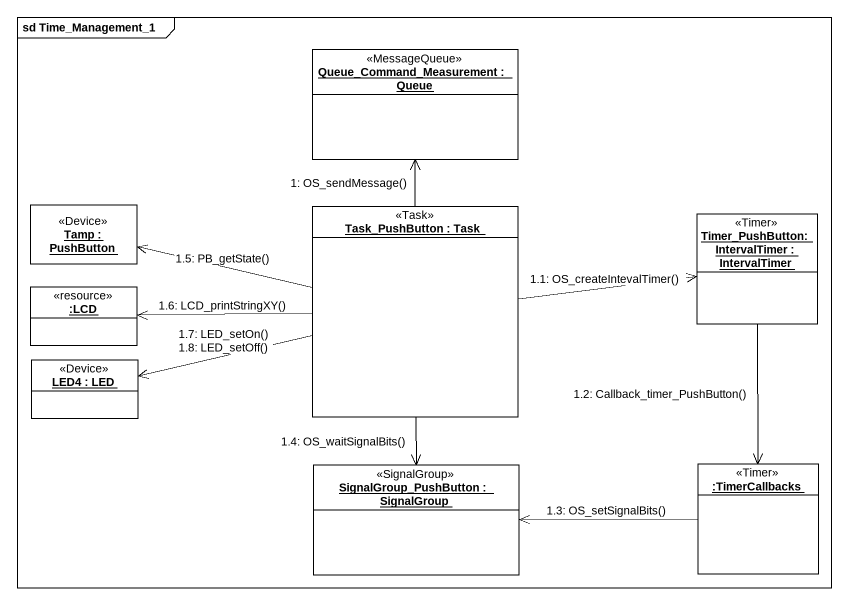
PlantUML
@startuml
mainframe sd Time_Management_1
hide circle
hide empty members
object "Queue_Command_Measurement : Queue" as Queue_Command_Measurement <<MessageQueue>>
object "Tamp : PushButton" as Tamp <<Device>>
object "Task_PushButton : Task" as Task_PushButton <<Task>>
object "Timer_PushButton: IntervalTimer : IntervalTimer" as Timer_PushButton <<Timer>>
object ":LCD" as LCD <<resource>>
object "LED4 : LED" as LED4 <<Device>>
object "SignalGroup_PushButton : SignalGroup" as SignalGroup_PushButton <<SignalGroup>>
object ":TimerCallbacks" as TimerCallbacks <<Timer>>
Task_PushButton -up-> Queue_Command_Measurement : 1: OS_sendMessage()
Task_PushButton -right-> Timer_PushButton : 1.1: OS_createIntevalTimer()
Timer_PushButton --> TimerCallbacks : 1.2: Callback_timer_PushButton()
TimerCallbacks -left-> SignalGroup_PushButton : 1.3: OS_setSignalBits()
Task_PushButton --> SignalGroup_PushButton : 1.4: OS_waitSignalBits()
Task_PushButton -left-> Tamp : 1.5: PB_getState()
Task_PushButton -left-> LCD : 1.6: LCD_printStringXY()
Task_PushButton -left-> LED4 : 1.7: LED_setOn()\n1.8: LED_setOff()
@enduml
